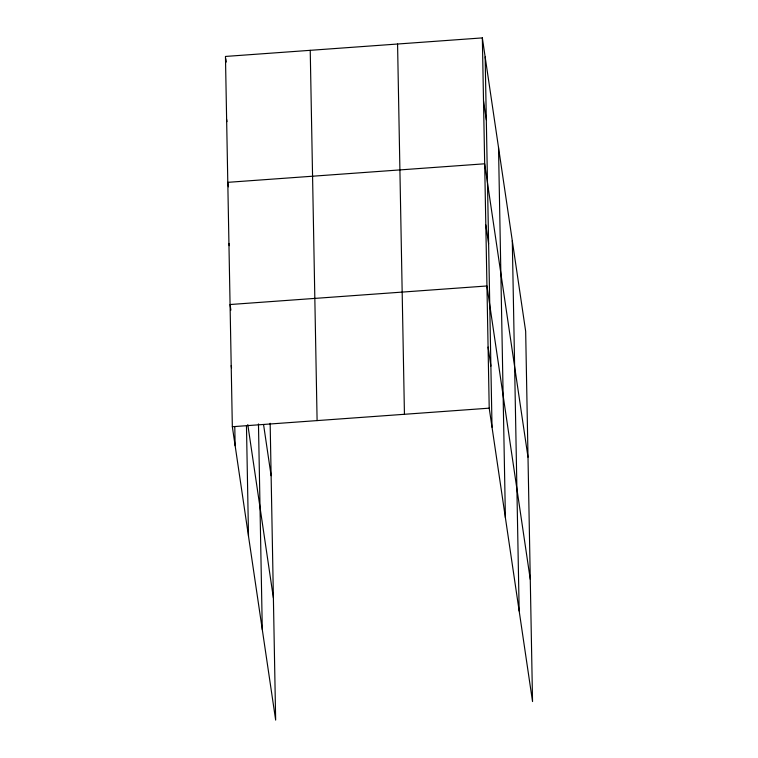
<?xml version="1.0" encoding="UTF-8"?>
<svg xmlns="http://www.w3.org/2000/svg" width="758" height="758" viewBox="0 0 758 758"><rect width="100%" height="100%" fill="white"/><g stroke="black" fill="none" stroke-linecap="round" stroke-linejoin="round"><path stroke-width="1.14" d="M482.344 37.9L489.213 408.164L532.542 701.557L525.664 331.284L482.344 37.9L225.458 56.443L232.336 426.716L275.656 720.1L270.151 423.267M232.336 426.716L489.213 408.164M483.509 100.842L486.314 119.859M528.004 457.178L484.675 163.794L227.798 182.337L228.461 186.809M485.812 224.88L488.616 243.896M530.268 579.368L486.949 285.974L230.062 304.526L230.887 310.117M488.086 347.069L490.89 366.086M225.789 58.688L226.291 62.042M226.633 119.394L226.964 121.631M263.576 424.651L271.118 475.73M228.935 243.432L229.267 245.668M247.79 424.575L273.392 597.91M231.199 365.621L231.531 367.857M512.294 240.741L519.164 611.005M498.518 147.459L505.397 517.723M485.148 56.916L492.018 427.18M397.571 44.021L404.44 414.285M310.23 50.331L317.1 420.595M258.469 423.949L262.287 629.557M246.464 425.825L248.51 536.266M234.791 426.925L235.141 445.723"/></g></svg>
